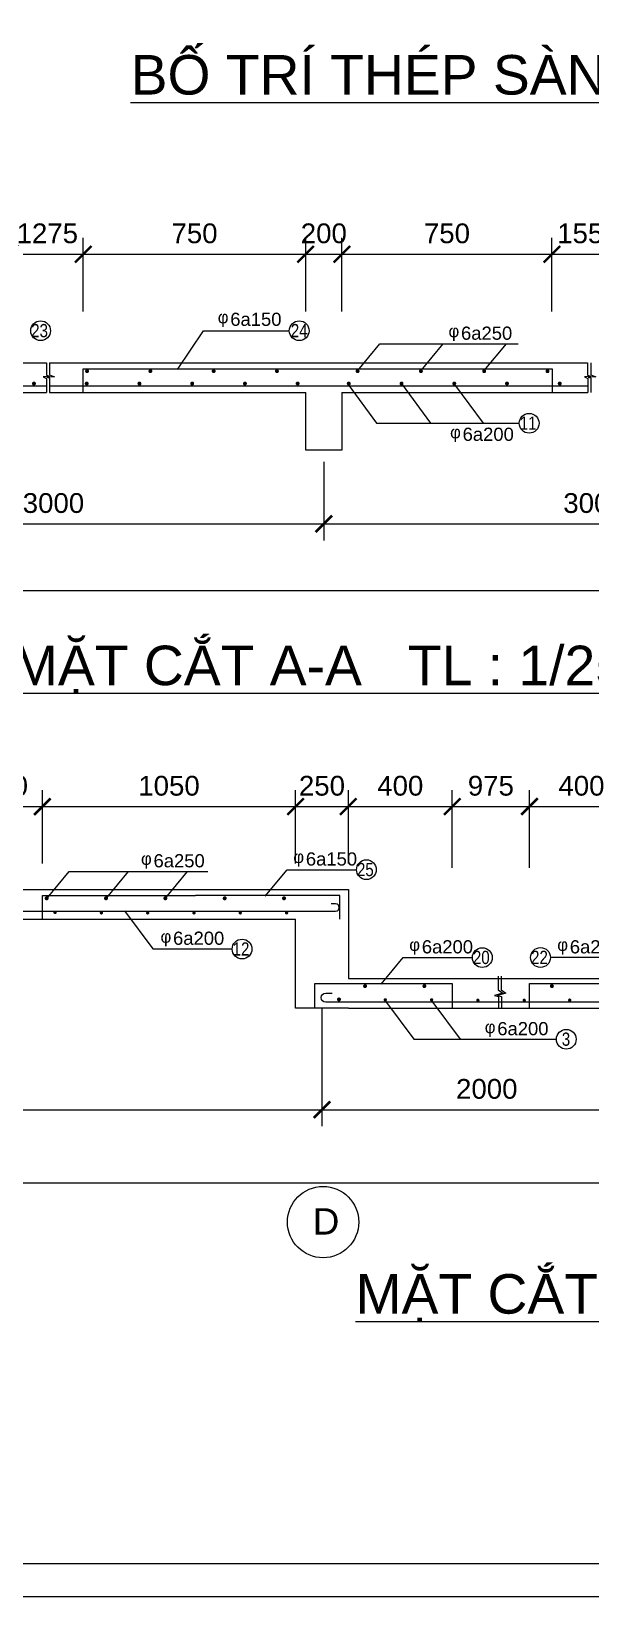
# Model space of a CAD drawing. Extents: x -105064 to -20964, y -943 to 58457.
# Drawn here: x -81227 to -72742, y -943 to 22812 of the extents above; entities that cross this region are included whole.
import ezdxf

# ---------------------------------------------------------------- set-up
doc = ezdxf.new("R2010")
doc.units = 0
doc.header["$LTSCALE"] = 40
doc.layers.get('0').update_dxf_attribs({"linetype": 'CONTINUOUS'})
doc.layers.get('DEFPOINTS').update_dxf_attribs({"linetype": 'CONTINUOUS'})
for name, color, linetype in [('BAO', 3, 'CONTINUOUS'), ('KTHUOT', 6, 'CONTINUOUS'), ('MANH', 2, 'CONTINUOUS'), ('TEXT', 7, 'CONTINUOUS'), ('THEP', 1, 'CONTINUOUS'), ('TUONG', 7, 'CONTINUOUS')]:
    doc.layers.add(name, color=color, linetype=linetype)
doc.styles.add('DIM-NEW', font='')
doc.styles.add('VNI-HELVE', font='')
doc.styles.add('VNI-TIMES', font='')
doc.styles.get('DIM-NEW').set_extended_font_data('VNI-Helve-Condense')
doc.styles.get('VNI-HELVE').set_extended_font_data('VNI-Helve')
doc.styles.get('VNI-TIMES').set_extended_font_data('VNI-Times')
doc.dimstyles.new('D1', dxfattribs={"dimscale": 0, "dimtxt": 300, "dimasz": 250, "dimexe": 250, "dimexo": 0, "dimgap": 160, "dimtad": 1, "dimdec": 0, "dimdsep": 46, "dimtxsty": 'VNI-HELVE', "dimblk1": 'ARCHTICK', "dimblk2": 'ARCHTICK', "dimsah": 1, "dimcen": 2.5, "dimclrd": 6, "dimclre": 6, "dimclrt": 6, "dimadec": 0, "dimazin": 0, "dimtfac": 1, "dimtdec": 0, "dimtmove": 0, "dimatfit": 3, "dimldrblk": 'ARCHTICK', "dimfxl": 1, "dimtolj": 1, "dimtzin": 0, "dimarcsym": 0})

# ---------------------------------------------------------------- blocks, each defined once
blk = doc.blocks.new('_ARCHTICK')
at = {"color": 0, "linetype": 'ByBlock', "const_width": 0.15}
blk.add_lwpolyline([(-0.5, -0.5), (0.5, 0.5)], dxfattribs=at)
blk = doc.blocks.new('*D500')
at = {"layer": 'DEFPOINTS', "color": 0, "linetype": 'Continuous', "transparency": 16777216}
for p in [(-101391, 15801), (-35791, 15801), (-35791, 14324)]:
    blk.add_point(p, dxfattribs=at)
at = {"layer": 'KTHUOT', "color": 6, "linetype": 'Continuous', "lineweight": -2, "transparency": 16777216}
for p, q in [((-101391, 15801), (-101391, 14074)), ((-35791, 15801), (-35791, 14074)), ((-101391, 14324), (-35791, 14324))]:
    blk.add_line(p, q, dxfattribs=at)
at = {"layer": 'KTHUOT', "color": 6, "linetype": 'Continuous', "lineweight": -2, "transparency": 16777216, "xscale": 250, "yscale": 250, "zscale": 250, "rotation": 180}
blk.add_blockref('_ARCHTICK', (-101391, 14324), dxfattribs=at)
at = {"layer": 'KTHUOT', "color": 6, "linetype": 'Continuous', "lineweight": -2, "transparency": 16777216, "xscale": 250, "yscale": 250, "zscale": 250}
blk.add_blockref('_ARCHTICK', (-35791, 14324), dxfattribs=at)
at = {"layer": 'KTHUOT', "color": 6, "linetype": 'Continuous', "transparency": 16777216, "insert": (-68591, 14638), "char_height": 300, "attachment_point": 5, "style": 'VNI-HELVE'}
blk.add_mtext('\\A1;27600', dxfattribs=at)
blk = doc.blocks.new('*D495')
at = {"layer": 'DEFPOINTS', "color": 0, "transparency": 16777216}
for p in [(-76790, 16280), (-68591, 15981), (-68591, 15337)]:
    blk.add_point(p, dxfattribs=at)
at = {"layer": 'KTHUOT', "color": 6, "lineweight": -2, "transparency": 16777216}
for p, q in [((-76790, 16280), (-76790, 15087)), ((-68591, 15981), (-68591, 15087)), ((-76790, 15337), (-68591, 15337))]:
    blk.add_line(p, q, dxfattribs=at)
at = {"layer": 'KTHUOT', "color": 6, "lineweight": -2, "transparency": 16777216, "xscale": 250, "yscale": 250, "zscale": 250, "rotation": 180}
blk.add_blockref('_ARCHTICK', (-76790, 15337), dxfattribs=at)
at = {"layer": 'KTHUOT', "color": 6, "lineweight": -2, "transparency": 16777216, "xscale": 250, "yscale": 250, "zscale": 250}
blk.add_blockref('_ARCHTICK', (-68591, 15337), dxfattribs=at)
at = {"layer": 'KTHUOT', "color": 6, "transparency": 16777216, "insert": (-72691, 15651), "char_height": 300, "attachment_point": 5, "style": 'VNI-HELVE'}
blk.add_mtext('\\A1;3000', dxfattribs=at)
blk = doc.blocks.new('*D494')
at = {"layer": 'DEFPOINTS', "color": 0, "transparency": 16777216}
for p in [(-76790, 16280), (-84991, 15981), (-76790, 15337)]:
    blk.add_point(p, dxfattribs=at)
at = {"layer": 'KTHUOT', "color": 6, "lineweight": -2, "transparency": 16777216}
for p, q in [((-76790, 16280), (-76790, 15087)), ((-84991, 15981), (-84991, 15087)), ((-84991, 15337), (-76790, 15337))]:
    blk.add_line(p, q, dxfattribs=at)
at = {"layer": 'KTHUOT', "color": 6, "lineweight": -2, "transparency": 16777216, "xscale": 250, "yscale": 250, "zscale": 250, "rotation": 180}
blk.add_blockref('_ARCHTICK', (-84991, 15337), dxfattribs=at)
at = {"layer": 'KTHUOT', "color": 6, "lineweight": -2, "transparency": 16777216, "xscale": 250, "yscale": 250, "zscale": 250}
blk.add_blockref('_ARCHTICK', (-76790, 15337), dxfattribs=at)
at = {"layer": 'KTHUOT', "color": 6, "transparency": 16777216, "insert": (-80891, 15651), "char_height": 300, "attachment_point": 5, "style": 'VNI-HELVE'}
blk.add_mtext('\\A1;3000', dxfattribs=at)
blk = doc.blocks.new('*D511')
at = {"layer": 'DEFPOINTS', "color": 0, "linetype": 'Continuous', "transparency": 16777216}
for p in [(-96818, 7986), (-46818, 7986), (-96818, 5334)]:
    blk.add_point(p, dxfattribs=at)
at = {"layer": 'KTHUOT', "color": 6, "linetype": 'Continuous', "lineweight": -2, "transparency": 16777216}
for p, q in [((-96818, 7986), (-96818, 5084)), ((-46818, 7986), (-46818, 5084)), ((-46818, 5334), (-96818, 5334))]:
    blk.add_line(p, q, dxfattribs=at)
at = {"layer": 'KTHUOT', "color": 6, "linetype": 'Continuous', "lineweight": -2, "transparency": 16777216, "xscale": 250, "yscale": 250, "zscale": 250, "rotation": 180}
blk.add_blockref('_ARCHTICK', (-96818, 5334), dxfattribs=at)
at = {"layer": 'KTHUOT', "color": 6, "linetype": 'Continuous', "lineweight": -2, "transparency": 16777216, "xscale": 250, "yscale": 250, "zscale": 250}
blk.add_blockref('_ARCHTICK', (-46818, 5334), dxfattribs=at)
at = {"layer": 'KTHUOT', "color": 6, "linetype": 'Continuous', "transparency": 16777216, "insert": (-71818, 5648), "char_height": 300, "attachment_point": 5, "style": 'VNI-HELVE'}
blk.add_mtext('\\A1;20800', dxfattribs=at)
blk = doc.blocks.new('*D505')
at = {"layer": 'DEFPOINTS', "color": 0, "transparency": 16777216}
for p in [(-86818, 7986), (-76818, 7986), (-76818, 6446)]:
    blk.add_point(p, dxfattribs=at)
at = {"layer": 'KTHUOT', "color": 6, "lineweight": -2, "transparency": 16777216}
for p, q in [((-86818, 7986), (-86818, 6196)), ((-76818, 7986), (-76818, 6196)), ((-86818, 6446), (-76818, 6446))]:
    blk.add_line(p, q, dxfattribs=at)
at = {"layer": 'KTHUOT', "color": 6, "lineweight": -2, "transparency": 16777216, "xscale": 250, "yscale": 250, "zscale": 250, "rotation": 180}
blk.add_blockref('_ARCHTICK', (-86818, 6446), dxfattribs=at)
at = {"layer": 'KTHUOT', "color": 6, "lineweight": -2, "transparency": 16777216, "xscale": 250, "yscale": 250, "zscale": 250}
blk.add_blockref('_ARCHTICK', (-76818, 6446), dxfattribs=at)
at = {"layer": 'KTHUOT', "color": 6, "transparency": 16777216, "insert": (-81818, 6761), "char_height": 300, "attachment_point": 5, "style": 'VNI-HELVE'}
blk.add_mtext('\\A1;4200', dxfattribs=at)
blk = doc.blocks.new('*D506')
at = {"layer": 'DEFPOINTS', "color": 0, "transparency": 16777216}
for p in [(-76818, 7986), (-71818, 7986), (-71818, 6446)]:
    blk.add_point(p, dxfattribs=at)
at = {"layer": 'KTHUOT', "color": 6, "lineweight": -2, "transparency": 16777216}
for p, q in [((-76818, 7986), (-76818, 6196)), ((-71818, 7986), (-71818, 6196)), ((-76818, 6446), (-71818, 6446))]:
    blk.add_line(p, q, dxfattribs=at)
at = {"layer": 'KTHUOT', "color": 6, "lineweight": -2, "transparency": 16777216, "xscale": 250, "yscale": 250, "zscale": 250, "rotation": 180}
blk.add_blockref('_ARCHTICK', (-76818, 6446), dxfattribs=at)
at = {"layer": 'KTHUOT', "color": 6, "lineweight": -2, "transparency": 16777216, "xscale": 250, "yscale": 250, "zscale": 250}
blk.add_blockref('_ARCHTICK', (-71818, 6446), dxfattribs=at)
at = {"layer": 'KTHUOT', "color": 6, "transparency": 16777216, "insert": (-74318, 6761), "char_height": 300, "attachment_point": 5, "style": 'VNI-HELVE'}
blk.add_mtext('\\A1;2000', dxfattribs=at)
blk = doc.blocks.new('*D530')
at = {"layer": 'DEFPOINTS', "color": 0, "transparency": 16777216}
for p in [(-80438, 19429), (-81530, 18558), (-80438, 18558)]:
    blk.add_point(p, dxfattribs=at)
at = {"layer": 'KTHUOT', "color": 6, "lineweight": -2, "transparency": 16777216}
for p, q in [((-81530, 18558), (-81530, 19679)), ((-80438, 18558), (-80438, 19679)), ((-81530, 19429), (-80438, 19429))]:
    blk.add_line(p, q, dxfattribs=at)
at = {"layer": 'KTHUOT', "color": 6, "lineweight": -2, "transparency": 16777216, "xscale": 250, "yscale": 250, "zscale": 250, "rotation": 180}
blk.add_blockref('_ARCHTICK', (-81530, 19429), dxfattribs=at)
at = {"layer": 'KTHUOT', "color": 6, "lineweight": -2, "transparency": 16777216, "xscale": 250, "yscale": 250, "zscale": 250}
blk.add_blockref('_ARCHTICK', (-80438, 19429), dxfattribs=at)
at = {"layer": 'KTHUOT', "color": 6, "transparency": 16777216, "insert": (-80984, 19744), "char_height": 300, "attachment_point": 5, "style": 'VNI-HELVE'}
blk.add_mtext('\\A1;1275', dxfattribs=at)
blk = doc.blocks.new('*D531')
at = {"layer": 'DEFPOINTS', "color": 0, "linetype": 'Continuous', "transparency": 16777216}
for p in [(-77065, 19429), (-80438, 18558), (-77065, 18558)]:
    blk.add_point(p, dxfattribs=at)
at = {"layer": 'KTHUOT', "color": 6, "linetype": 'Continuous', "lineweight": -2, "transparency": 16777216}
for p, q in [((-80438, 18558), (-80438, 19679)), ((-77065, 18558), (-77065, 19679)), ((-80438, 19429), (-77065, 19429))]:
    blk.add_line(p, q, dxfattribs=at)
at = {"layer": 'KTHUOT', "color": 6, "linetype": 'Continuous', "lineweight": -2, "transparency": 16777216, "xscale": 250, "yscale": 250, "zscale": 250, "rotation": 180}
blk.add_blockref('_ARCHTICK', (-80438, 19429), dxfattribs=at)
at = {"layer": 'KTHUOT', "color": 6, "linetype": 'Continuous', "lineweight": -2, "transparency": 16777216, "xscale": 250, "yscale": 250, "zscale": 250}
blk.add_blockref('_ARCHTICK', (-77065, 19429), dxfattribs=at)
at = {"layer": 'KTHUOT', "color": 6, "linetype": 'Continuous', "transparency": 16777216, "insert": (-78751, 19744), "char_height": 300, "attachment_point": 5, "style": 'VNI-HELVE'}
blk.add_mtext('\\A1;750', dxfattribs=at)
blk = doc.blocks.new('*D532')
at = {"layer": 'DEFPOINTS', "color": 0, "transparency": 16777216}
for p in [(-76515, 19429), (-77065, 18558), (-76515, 18558)]:
    blk.add_point(p, dxfattribs=at)
at = {"layer": 'KTHUOT', "color": 6, "lineweight": -2, "transparency": 16777216}
for p, q in [((-77065, 18558), (-77065, 19679)), ((-76515, 18558), (-76515, 19679)), ((-77065, 19429), (-76515, 19429))]:
    blk.add_line(p, q, dxfattribs=at)
at = {"layer": 'KTHUOT', "color": 6, "lineweight": -2, "transparency": 16777216, "xscale": 250, "yscale": 250, "zscale": 250, "rotation": 180}
blk.add_blockref('_ARCHTICK', (-77065, 19429), dxfattribs=at)
at = {"layer": 'KTHUOT', "color": 6, "lineweight": -2, "transparency": 16777216, "xscale": 250, "yscale": 250, "zscale": 250}
blk.add_blockref('_ARCHTICK', (-76515, 19429), dxfattribs=at)
at = {"layer": 'KTHUOT', "color": 6, "transparency": 16777216, "insert": (-76790, 19744), "char_height": 300, "attachment_point": 5, "style": 'VNI-HELVE'}
blk.add_mtext('\\A1;200', dxfattribs=at)
blk = doc.blocks.new('*D533')
at = {"layer": 'DEFPOINTS', "color": 0, "linetype": 'Continuous', "transparency": 16777216}
for p in [(-73329, 19429), (-76515, 18558), (-73329, 18558)]:
    blk.add_point(p, dxfattribs=at)
at = {"layer": 'KTHUOT', "color": 6, "linetype": 'Continuous', "lineweight": -2, "transparency": 16777216}
for p, q in [((-76515, 18558), (-76515, 19679)), ((-73329, 18558), (-73329, 19679)), ((-76515, 19429), (-73329, 19429))]:
    blk.add_line(p, q, dxfattribs=at)
at = {"layer": 'KTHUOT', "color": 6, "linetype": 'Continuous', "lineweight": -2, "transparency": 16777216, "xscale": 250, "yscale": 250, "zscale": 250, "rotation": 180}
blk.add_blockref('_ARCHTICK', (-76515, 19429), dxfattribs=at)
at = {"layer": 'KTHUOT', "color": 6, "linetype": 'Continuous', "lineweight": -2, "transparency": 16777216, "xscale": 250, "yscale": 250, "zscale": 250}
blk.add_blockref('_ARCHTICK', (-73329, 19429), dxfattribs=at)
at = {"layer": 'KTHUOT', "color": 6, "linetype": 'Continuous', "transparency": 16777216, "insert": (-74922, 19744), "char_height": 300, "attachment_point": 5, "style": 'VNI-HELVE'}
blk.add_mtext('\\A1;750', dxfattribs=at)
blk = doc.blocks.new('*D534')
at = {"layer": 'DEFPOINTS', "color": 0, "transparency": 16777216}
for p in [(-72240, 19429), (-73329, 18558), (-72240, 18558)]:
    blk.add_point(p, dxfattribs=at)
at = {"layer": 'KTHUOT', "color": 6, "lineweight": -2, "transparency": 16777216}
for p, q in [((-73329, 18558), (-73329, 19679)), ((-72240, 18558), (-72240, 19679)), ((-73329, 19429), (-72240, 19429))]:
    blk.add_line(p, q, dxfattribs=at)
at = {"layer": 'KTHUOT', "color": 6, "lineweight": -2, "transparency": 16777216, "xscale": 250, "yscale": 250, "zscale": 250, "rotation": 180}
blk.add_blockref('_ARCHTICK', (-73329, 19429), dxfattribs=at)
at = {"layer": 'KTHUOT', "color": 6, "lineweight": -2, "transparency": 16777216, "xscale": 250, "yscale": 250, "zscale": 250}
blk.add_blockref('_ARCHTICK', (-72240, 19429), dxfattribs=at)
at = {"layer": 'KTHUOT', "color": 6, "transparency": 16777216, "insert": (-72784, 19744), "char_height": 300, "attachment_point": 5, "style": 'VNI-HELVE'}
blk.add_mtext('\\A1;1550', dxfattribs=at)
blk = doc.blocks.new('*D556')
at = {"layer": 'DEFPOINTS', "color": 0, "transparency": 16777216}
for p in [(-76418, 11047), (-77218, 10181), (-76418, 10181)]:
    blk.add_point(p, dxfattribs=at)
at = {"layer": 'KTHUOT', "color": 6, "lineweight": -2, "transparency": 16777216}
for p, q in [((-77218, 10181), (-77218, 11297)), ((-76418, 10181), (-76418, 11297)), ((-77218, 11047), (-76418, 11047))]:
    blk.add_line(p, q, dxfattribs=at)
at = {"layer": 'KTHUOT', "color": 6, "lineweight": -2, "transparency": 16777216, "xscale": 250, "yscale": 250, "zscale": 250, "rotation": 180}
blk.add_blockref('_ARCHTICK', (-77218, 11047), dxfattribs=at)
at = {"layer": 'KTHUOT', "color": 6, "lineweight": -2, "transparency": 16777216, "xscale": 250, "yscale": 250, "zscale": 250}
blk.add_blockref('_ARCHTICK', (-76418, 11047), dxfattribs=at)
at = {"layer": 'KTHUOT', "color": 6, "transparency": 16777216, "insert": (-76818, 11361), "char_height": 300, "attachment_point": 5, "style": 'VNI-HELVE'}
blk.add_mtext('\\A1;250', dxfattribs=at)
blk = doc.blocks.new('*D557')
at = {"layer": 'DEFPOINTS', "color": 0, "linetype": 'Continuous', "transparency": 16777216}
for p in [(-74842, 11047), (-76418, 10181), (-74842, 10116)]:
    blk.add_point(p, dxfattribs=at)
at = {"layer": 'KTHUOT', "color": 6, "linetype": 'Continuous', "lineweight": -2, "transparency": 16777216}
for p, q in [((-76418, 10181), (-76418, 11297)), ((-74842, 10116), (-74842, 11297)), ((-76418, 11047), (-74842, 11047))]:
    blk.add_line(p, q, dxfattribs=at)
at = {"layer": 'KTHUOT', "color": 6, "linetype": 'Continuous', "lineweight": -2, "transparency": 16777216, "xscale": 250, "yscale": 250, "zscale": 250, "rotation": 180}
blk.add_blockref('_ARCHTICK', (-76418, 11047), dxfattribs=at)
at = {"layer": 'KTHUOT', "color": 6, "linetype": 'Continuous', "lineweight": -2, "transparency": 16777216, "xscale": 250, "yscale": 250, "zscale": 250}
blk.add_blockref('_ARCHTICK', (-74842, 11047), dxfattribs=at)
at = {"layer": 'KTHUOT', "color": 6, "linetype": 'Continuous', "transparency": 16777216, "insert": (-75630, 11361), "char_height": 300, "attachment_point": 5, "style": 'VNI-HELVE'}
blk.add_mtext('\\A1;400', dxfattribs=at)
blk = doc.blocks.new('*D558')
at = {"layer": 'DEFPOINTS', "color": 0, "linetype": 'Continuous', "transparency": 16777216}
for p in [(-73671, 11047), (-74842, 10116), (-73671, 10116)]:
    blk.add_point(p, dxfattribs=at)
at = {"layer": 'KTHUOT', "color": 6, "linetype": 'Continuous', "lineweight": -2, "transparency": 16777216}
for p, q in [((-74842, 10116), (-74842, 11297)), ((-73671, 10116), (-73671, 11297)), ((-74842, 11047), (-73671, 11047))]:
    blk.add_line(p, q, dxfattribs=at)
at = {"layer": 'KTHUOT', "color": 6, "linetype": 'Continuous', "lineweight": -2, "transparency": 16777216, "xscale": 250, "yscale": 250, "zscale": 250, "rotation": 180}
blk.add_blockref('_ARCHTICK', (-74842, 11047), dxfattribs=at)
at = {"layer": 'KTHUOT', "color": 6, "linetype": 'Continuous', "lineweight": -2, "transparency": 16777216, "xscale": 250, "yscale": 250, "zscale": 250}
blk.add_blockref('_ARCHTICK', (-73671, 11047), dxfattribs=at)
at = {"layer": 'KTHUOT', "color": 6, "linetype": 'Continuous', "transparency": 16777216, "insert": (-74256, 11361), "char_height": 300, "attachment_point": 5, "style": 'VNI-HELVE'}
blk.add_mtext('\\A1;975', dxfattribs=at)
blk = doc.blocks.new('*D573')
at = {"layer": 'DEFPOINTS', "color": 0, "linetype": 'Continuous', "transparency": 16777216}
for p in [(-81059, 11047), (-82428, 10181), (-81059, 10181)]:
    blk.add_point(p, dxfattribs=at)
at = {"layer": 'KTHUOT', "color": 6, "linetype": 'Continuous', "lineweight": -2, "transparency": 16777216}
for p, q in [((-82428, 10181), (-82428, 11297)), ((-81059, 10181), (-81059, 11297)), ((-82428, 11047), (-81059, 11047))]:
    blk.add_line(p, q, dxfattribs=at)
at = {"layer": 'KTHUOT', "color": 6, "linetype": 'Continuous', "lineweight": -2, "transparency": 16777216, "xscale": 250, "yscale": 250, "zscale": 250, "rotation": 180}
blk.add_blockref('_ARCHTICK', (-82428, 11047), dxfattribs=at)
at = {"layer": 'KTHUOT', "color": 6, "linetype": 'Continuous', "lineweight": -2, "transparency": 16777216, "xscale": 250, "yscale": 250, "zscale": 250}
blk.add_blockref('_ARCHTICK', (-81059, 11047), dxfattribs=at)
at = {"layer": 'KTHUOT', "color": 6, "linetype": 'Continuous', "transparency": 16777216, "insert": (-81743, 11361), "char_height": 300, "attachment_point": 5, "style": 'VNI-HELVE'}
blk.add_mtext('\\A1;1850', dxfattribs=at)
blk = doc.blocks.new('*D574')
at = {"layer": 'DEFPOINTS', "color": 0, "linetype": 'Continuous', "transparency": 16777216}
for p in [(-77218, 11047), (-81059, 10181), (-77218, 10181)]:
    blk.add_point(p, dxfattribs=at)
at = {"layer": 'KTHUOT', "color": 6, "linetype": 'Continuous', "lineweight": -2, "transparency": 16777216}
for p, q in [((-81059, 10181), (-81059, 11297)), ((-77218, 10181), (-77218, 11297)), ((-81059, 11047), (-77218, 11047))]:
    blk.add_line(p, q, dxfattribs=at)
at = {"layer": 'KTHUOT', "color": 6, "linetype": 'Continuous', "lineweight": -2, "transparency": 16777216, "xscale": 250, "yscale": 250, "zscale": 250, "rotation": 180}
blk.add_blockref('_ARCHTICK', (-81059, 11047), dxfattribs=at)
at = {"layer": 'KTHUOT', "color": 6, "linetype": 'Continuous', "lineweight": -2, "transparency": 16777216, "xscale": 250, "yscale": 250, "zscale": 250}
blk.add_blockref('_ARCHTICK', (-77218, 11047), dxfattribs=at)
at = {"layer": 'KTHUOT', "color": 6, "linetype": 'Continuous', "transparency": 16777216, "insert": (-79138, 11361), "char_height": 300, "attachment_point": 5, "style": 'VNI-HELVE'}
blk.add_mtext('\\A1;1050', dxfattribs=at)
blk = doc.blocks.new('*D575')
at = {"layer": 'DEFPOINTS', "color": 0, "linetype": 'Continuous', "transparency": 16777216}
for p in [(-72093, 11047), (-73671, 10116), (-72093, 10116)]:
    blk.add_point(p, dxfattribs=at)
at = {"layer": 'KTHUOT', "color": 6, "linetype": 'Continuous', "lineweight": -2, "transparency": 16777216}
for p, q in [((-73671, 10116), (-73671, 11297)), ((-72093, 10116), (-72093, 11297)), ((-73671, 11047), (-72093, 11047))]:
    blk.add_line(p, q, dxfattribs=at)
at = {"layer": 'KTHUOT', "color": 6, "linetype": 'Continuous', "lineweight": -2, "transparency": 16777216, "xscale": 250, "yscale": 250, "zscale": 250, "rotation": 180}
blk.add_blockref('_ARCHTICK', (-73671, 11047), dxfattribs=at)
at = {"layer": 'KTHUOT', "color": 6, "linetype": 'Continuous', "lineweight": -2, "transparency": 16777216, "xscale": 250, "yscale": 250, "zscale": 250}
blk.add_blockref('_ARCHTICK', (-72093, 11047), dxfattribs=at)
at = {"layer": 'KTHUOT', "color": 6, "linetype": 'Continuous', "transparency": 16777216, "insert": (-72882, 11361), "char_height": 300, "attachment_point": 5, "style": 'VNI-HELVE'}
blk.add_mtext('\\A1;400', dxfattribs=at)

msp = doc.modelspace()

# ---------------------------------------------------------------- linework, layer by layer
at = {"layer": 'BAO', "linetype": 'Continuous'}
for p, q in [((-89182.4, 17781.4), (-80997.7, 17781.4)), ((-80950.5, 17781.4), (-72789.6, 17781.4)), ((-84591.3, 17331.4), (-80995.4, 17331.4)), ((-80950.5, 17331.4), (-77064.5, 17331.4)), ((-77064.5, 16454.7), (-77064.5, 17331.4)), ((-76515, 17331.4), (-72787.3, 17331.4)), ((-76515, 17331.4), (-76515, 16454.7)), ((-76515, 16454.7), (-77064.5, 16454.7)), ((-81769.3, 9786.5), (-76417.9, 9786.5)), ((-76417.9, 9786.5), (-76417.9, 8436.1)), ((-81766.5, 9336.8), (-77217.9, 9336.8)), ((-77217.9, 7986.4), (-77217.9, 9336.8)), ((-76417.9, 8436.1), (-72092.6, 8436.1)), ((-76417.9, 7986.4), (-77217.9, 7986.4)), ((-76417.9, 7986.4), (-72092.6, 7986.4))]:
    msp.add_line(p, q, dxfattribs=at)
for points in [[(-80997.7, 17781.4), (-80997.7, 17595.7), (-80951.9, 17577.5), (-81045.7, 17566.1), (-80995.4, 17545.5), (-80995.4, 17331.4)], [(-80950.5, 17781.4), (-80950.5, 17596.5), (-80875.4, 17570.2), (-80991.8, 17562.7), (-80950.5, 17551.4), (-80950.5, 17331.4)], [(-72789.6, 17781.4), (-72789.6, 17595.7), (-72743.9, 17577.5), (-72837.6, 17566.1), (-72787.3, 17545.5), (-72787.3, 17331.4)], [(-72740.1, 17781.4), (-72740.1, 17596.5), (-72665, 17570.2), (-72781.5, 17562.7), (-72740.1, 17551.4), (-72740.1, 17331.4)], [(-74143.8, 8473.1), (-74143.8, 8265), (-74075.8, 8212.9), (-74202.9, 8178.8), (-74140.9, 8163.4), (-74140.9, 7977.5)], [(-74097.3, 8473.1), (-74097.3, 8265), (-74029.3, 8212.9), (-74156.4, 8178.8), (-74094.4, 8163.4), (-74094.4, 7977.5)]]:
    msp.add_lwpolyline(points, dxfattribs=at)
at = {"layer": 'BAO', "color": 3, "linetype": 'Continuous'}
msp.add_circle((-76801.2, 4741.6), 541.1, dxfattribs=at)
at = {"layer": 'KTHUOT', "color": 6, "linetype": 'Continuous'}
for centre in [(-81085.7, 18268.1), (-77163.2, 18268.1), (-73675.4, 16864.2), (-76144.5, 10089.4), (-78029.8, 8884.3), (-74385.7, 8755.3), (-73503.1, 8756.3), (-73111.8, 7515.6)]:
    msp.add_circle(centre, 150, dxfattribs=at)
at = {"layer": 'MANH', "color": 2, "linetype": 'Continuous'}
for p, q in [((-79008.8, 17682.1), (-78614.7, 18268.1)), ((-78614.7, 18268.1), (-77313.2, 18268.1)), ((-76275.2, 17664), (-75940.2, 18068.4)), ((-75940.2, 18068.4), (-73839.5, 18068.4)), ((-75312.1, 17664), (-74977.1, 18068.4)), ((-74355.9, 17664), (-74020.9, 18068.4)), ((-76419.2, 17450.3), (-75988.5, 16864.2)), ((-75603.5, 17450.3), (-75172.7, 16864.2)), ((-74806.1, 17450.3), (-74375.3, 16864.2)), ((-75988.5, 16864.2), (-73825.4, 16864.2)), ((-80987, 9657.7), (-80652, 10062.1)), ((-80652, 10062.1), (-78551.3, 10062.1)), ((-80086.4, 9657.7), (-79751.4, 10062.1)), ((-79192.7, 9657.7), (-78857.7, 10062.1)), ((-77679.9, 9685), (-77344.8, 10089.4)), ((-77344.8, 10089.4), (-76294.5, 10089.4)), ((-79814.2, 9466.7), (-79383.4, 8887.7)), ((-79383.4, 8887.7), (-78179.8, 8887.7)), ((-75921.1, 8351.9), (-75586.1, 8756.3)), ((-75586.1, 8756.3), (-74535.7, 8756.3)), ((-72302.8, 8756.3), (-73353.1, 8756.3)), ((-75855.6, 8094.6), (-75424.8, 7515.6)), ((-75150.2, 8094.6), (-74719.4, 7515.6)), ((-75424.8, 7515.6), (-73261.8, 7515.6))]:
    msp.add_line(p, q, dxfattribs=at)
at = {"layer": 'THEP'}
for points in [[(-80438.3, 17331.4), (-80438.3, 17687.9), (-73328.6, 17687.9), (-73328.6, 17331.4)], [(-89182.4, 17433.7), (-80995.4, 17433.7)], [(-80950.5, 17433.7), (-72787.3, 17433.7)], [(-81058.8, 9336.8), (-81058.8, 9697.3), (-78738.3, 9697.3)], [(-76545.8, 9336.8), (-76545.8, 9697.3), (-78738.3, 9697.3)], [(-81766.5, 9460.5), (-76694.2, 9460.5)], [(-76924.7, 7986.4), (-76924.7, 8364.2), (-74841.8, 8364.2), (-74841.8, 7986.4)], [(-73670.9, 7986.4), (-73670.9, 8364.2), (-69967.1, 8364.2), (-69967.1, 7986.4)]]:
    msp.add_lwpolyline(points, dxfattribs=at)
at = {"layer": 'THEP', "color": 1, "linetype": 'Continuous', "const_width": 30}
for points in [[(-80395.7, 17654.5, 1), (-80365.7, 17654.5, 1)], [(-79435.7, 17654.5, 1), (-79405.7, 17654.5, 1)], [(-78475.7, 17654.5, 1), (-78445.7, 17654.5, 1)], [(-77515.7, 17654.5, 1), (-77485.7, 17654.5, 1)], [(-76292.3, 17654.5, 1), (-76262.3, 17654.5, 1)], [(-75332.3, 17654.5, 1), (-75302.3, 17654.5, 1)], [(-74372.3, 17654.5, 1), (-74342.3, 17654.5, 1)], [(-73412.3, 17654.5, 1), (-73382.3, 17654.5, 1)], [(-81201.5, 17466.6, 1), (-81171.5, 17466.6, 1)], [(-80401.5, 17466.6, 1), (-80371.5, 17466.6, 1)], [(-79601.5, 17466.6, 1), (-79571.5, 17466.6, 1)], [(-78801.5, 17466.6, 1), (-78771.5, 17466.6, 1)], [(-78001.5, 17466.6, 1), (-77971.5, 17466.6, 1)], [(-77201.5, 17466.6, 1), (-77171.5, 17466.6, 1)], [(-76426.2, 17466.6, 1), (-76396.2, 17466.6, 1)], [(-75626.2, 17466.6, 1), (-75596.2, 17466.6, 1)], [(-74826.2, 17466.6, 1), (-74796.2, 17466.6, 1)], [(-74026.2, 17466.6, 1), (-73996.2, 17466.6, 1)], [(-73226.2, 17466.6, 1), (-73196.2, 17466.6, 1)], [(-81008.4, 9655.2, 1), (-80978.4, 9655.2, 1)], [(-80108.4, 9655.2, 1), (-80078.4, 9655.2, 1)], [(-79208.4, 9655.2, 1), (-79178.4, 9655.2, 1)], [(-78308.4, 9655.2, 1), (-78278.4, 9655.2, 1)], [(-77408.4, 9655.2, 1), (-77378.4, 9655.2, 1)], [(-76179.1, 8322.1, 1), (-76149.1, 8322.1, 1)], [(-75279.1, 8322.1, 1), (-75249.1, 8322.1, 1)], [(-73345.5, 8322.1, 1), (-73315.5, 8322.1, 1)], [(-76574.7, 8120.3, 1), (-76544.7, 8120.3, 1)]]:
    msp.add_lwpolyline(points, format="xyb", close=True, dxfattribs=at)
at = {"layer": 'THEP'}
for points, const_width in [([(-80390.7, 17654.5, 1), (-80370.7, 17654.5, 1)], 20), ([(-79430.7, 17654.5, 1), (-79410.7, 17654.5, 1)], 20), ([(-78470.7, 17654.5, 1), (-78450.7, 17654.5, 1)], 20), ([(-77510.7, 17654.5, 1), (-77490.7, 17654.5, 1)], 20), ([(-76287.3, 17654.5, 1), (-76267.3, 17654.5, 1)], 20), ([(-75327.3, 17654.5, 1), (-75307.3, 17654.5, 1)], 20), ([(-74367.3, 17654.5, 1), (-74347.3, 17654.5, 1)], 20), ([(-73407.3, 17654.5, 1), (-73387.3, 17654.5, 1)], 20), ([(-81196.5, 17450, 1), (-81176.5, 17450, 1)], 20), ([(-80396.5, 17466.6, 1), (-80376.5, 17466.6, 1)], 20), ([(-79596.5, 17466.6, 1), (-79576.5, 17466.6, 1)], 20), ([(-78796.5, 17466.6, 1), (-78776.5, 17466.6, 1)], 20), ([(-77996.5, 17466.6, 1), (-77976.5, 17466.6, 1)], 20), ([(-77196.5, 17466.6, 1), (-77176.5, 17466.6, 1)], 20), ([(-76421.2, 17466.6, 1), (-76401.2, 17466.6, 1)], 20), ([(-75621.2, 17466.6, 1), (-75601.2, 17466.6, 1)], 20), ([(-74821.2, 17466.6, 1), (-74801.2, 17466.6, 1)], 20), ([(-74021.2, 17466.6, 1), (-74001.2, 17466.6, 1)], 20), ([(-73221.2, 17466.6, 1), (-73201.2, 17466.6, 1)], 20), ([(-81005.9, 9655.2, 1), (-80980.9, 9655.2, 1)], 25), ([(-80105.9, 9655.2, 1), (-80080.9, 9655.2, 1)], 25), ([(-79205.9, 9655.2, 1), (-79180.9, 9655.2, 1)], 25), ([(-78305.9, 9655.2, 1), (-78280.9, 9655.2, 1)], 25), ([(-77405.9, 9655.2, 1), (-77380.9, 9655.2, 1)], 25), ([(-80879.1, 9440.5, 1), (-80854.1, 9440.5, 1)], 25), ([(-80176.6, 9433.5, 1), (-80151.6, 9433.5, 1)], 25), ([(-79474.2, 9433.5, 1), (-79449.2, 9433.5, 1)], 25), ([(-78771.8, 9433.5, 1), (-78746.8, 9433.5, 1)], 25), ([(-78069.4, 9433.5, 1), (-78044.4, 9433.5, 1)], 25), ([(-77367, 9433.8, 1), (-77342, 9433.8, 1)], 25), ([(-76176.6, 8322.1, 1), (-76151.6, 8322.1, 1)], 25), ([(-75276.6, 8322.1, 1), (-75251.6, 8322.1, 1)], 25), ([(-73343, 8322.1, 1), (-73318, 8322.1, 1)], 25), ([(-76572.2, 8120.3, 1), (-76547.2, 8120.3, 1)], 25), ([(-75869.8, 8113.4, 1), (-75844.8, 8113.4, 1)], 25), ([(-75167.4, 8114.3, 1), (-75142.4, 8114.3, 1)], 25), ([(-74465, 8107.4, 1), (-74440, 8107.4, 1)], 25), ([(-73762.5, 8108.3, 1), (-73737.5, 8108.3, 1)], 25), ([(-73072.5, 8109.9, 1), (-73047.5, 8109.9, 1)], 25)]:
    msp.add_lwpolyline(points, format="xyb", close=True, dxfattribs=dict(at, const_width=const_width))
at = {"layer": 'THEP', "color": 1, "linetype": 'Continuous'}
for points in [[(-81058.8, 9460.5), (-76610.7, 9460.5, 1), (-76610.7, 9570.4), (-76677.1, 9570.4)], [(-72224.9, 8080.4), (-76761.6, 8080.4, -1), (-76761.6, 8214.4), (-76665, 8214.4)]]:
    msp.add_lwpolyline(points, format="xyb", dxfattribs=at)
at = {"layer": 'TUONG', "color": 3, "linetype": 'Continuous'}
for points in [[(-105063.8, -943.4), (-105063.8, 58456.6), (-20963.8, 58456.6), (-20963.8, -943.4), (-105063.8, -943.4)], [(-104563.8, -443.4), (-104563.8, 57956.6), (-21463.8, 57956.6), (-21463.8, -443.4)]]:
    msp.add_lwpolyline(points, close=True, dxfattribs=at)

# ---------------------------------------------------------------- texts
at = {"layer": 'TEXT'}
for s, height, style, p in [('23', 200, 'DIM-NEW', (-81228.9, 18170)), ('24', 200, 'DIM-NEW', (-77290.4, 18170)), ('11', 200, 'DIM-NEW', (-73818.5, 16766.1)), ('25', 200, 'DIM-NEW', (-76287.6, 9991.3)), ('12', 200, 'DIM-NEW', (-78173, 8786.2)), ('20', 200, 'DIM-NEW', (-74528.8, 8657.2)), ('22', 200, 'DIM-NEW', (-73646.3, 8658.2)), ('3', 200, 'DIM-NEW', (-73180, 7417.5)), ('D', 400, 'VNI-HELVE', (-76957.6, 4552.1))]:
    msp.add_text(s, height=height, dxfattribs=dict(at, style=style)).set_placement(p)
at = {"layer": 'TEXT', "attachment_point": 1}
for s, insert, char_height, width, style in [('\\LBOÁ TRÍ THEÙP SAØN SAØN ÑIEÅN TL 1/100', (-79719.8, 22451.7), 600, 49487.076, 'VNI-HELVE'), ('6a150', (-78208.8, 18541.9), 200, 798.079, 'VNI-HELVE'), ('{\\fSymbol|b0|i0|c2|p16;f}', (-78398.5, 18568), 187.5, 1273.426, 'VNI-HELVE'), ('{\\fSymbol|b0|i0|c2|p16;f}', (-74898.4, 18356.9), 187.5, 1273.426, 'VNI-HELVE'), ('6a250', (-74708.7, 18330.9), 200, 798.079, 'VNI-HELVE'), ('{\\fSymbol|b0|i0|c2|p16;f}', (-74874.2, 16822.9), 187.5, 1273.426, 'VNI-HELVE'), ('6a200', (-74684.5, 16796.8), 200, 798.079, 'VNI-HELVE'), ('\\fVNI-Helve|b0|i0|c0|p2;\\LMAËT CAÉT A-A   TL : 1/25', (-81520.8, 13488.8), 600, 21115.752, 'VNI-TIMES'), ('{\\fSymbol|b0|i0|c2|p16;f}', (-79562.8, 10350.7), 187.5, 1273.426, 'VNI-HELVE'), ('6a250', (-79373.1, 10324.6), 200, 798.079, 'VNI-HELVE'), ('{\\fSymbol|b0|i0|c2|p16;f}', (-77252.1, 10377.9), 187.5, 1273.426, 'VNI-HELVE'), ('6a150', (-77062.4, 10351.9), 200, 798.079, 'VNI-HELVE'), ('{\\fSymbol|b0|i0|c2|p16;f}', (-79266.5, 9168.1), 187.5, 1273.426, 'VNI-HELVE'), ('6a200', (-79076.8, 9149.1), 200, 798.079, 'VNI-HELVE'), ('{\\fSymbol|b0|i0|c2|p16;f}', (-75493.4, 9044.8), 187.5, 1273.426, 'VNI-HELVE'), ('6a200', (-75303.6, 9018.8), 200, 798.079, 'VNI-HELVE'), ('{\\fSymbol|b0|i0|c2|p16;f}', (-73248.6, 9044.8), 187.5, 1273.426, 'VNI-HELVE'), ('6a200', (-73058.9, 9018.8), 200, 798.079, 'VNI-HELVE'), ('{\\fSymbol|b0|i0|c2|p16;f}', (-74348.4, 7796), 187.5, 1273.426, 'VNI-HELVE'), ('6a200', (-74158.7, 7776.9), 200, 798.079, 'VNI-HELVE'), ('{\\fVNI-Helve|b0|i0|c0|p2;\\LMAËT CAÉT B-B   TL : 1/25}', (-76308.7, 3951.6), 600, 21115.752, 'VNI-TIMES')]:
    msp.add_mtext(s, dxfattribs=dict(at, insert=insert, char_height=char_height, width=width, style=style))

# ---------------------------------------------------------------- dimensions: what is measured, and where the dimension line sits
at = {"layer": 'KTHUOT'}
for base, p1, p2, text, picture, middle in [((-80438.3, 19429.4), (-81530.1, 18557.7), (-80438.3, 18557.7), '1275', '*D530', (-80984.2, 19429.4)), ((-76515, 19429.4), (-77064.5, 18557.7), (-76515, 18557.7), '200', '*D532', (-76789.8, 19429.4)), ((-72239.9, 19429.4), (-73328.6, 18557.7), (-72239.9, 18557.7), '1550', '*D534', (-72784.2, 19429.4)), ((-76417.9, 11046.7), (-77217.9, 10181.2), (-76417.9, 10181.2), '250', '*D556', (-76817.9, 11046.7))]:
    dim = msp.add_linear_dim(base=base, p1=p1, p2=p2, text=text, dimstyle='D1', override={"dimscale": 1}, dxfattribs=at)
    dim.commit()
    dim.dimension.update_dxf_attribs({"geometry": picture, "text_midpoint": middle, "dimtype": 160})
at = {"layer": 'KTHUOT', "color": 6, "linetype": 'Continuous'}
for base, p1, p2, text, override, picture, middle in [((-77064.5, 19429.4), (-80438.3, 18557.7), (-77064.5, 18557.7), '750', {"dimscale": 1, "dimtmove": 1}, '*D531', (-78751.4, 19743.5)), ((-73328.6, 19429.4), (-76515, 18557.7), (-73328.6, 18557.7), '750', {"dimscale": 1, "dimtmove": 1}, '*D533', (-74921.8, 19743.5)), ((-35791.3, 14323.8), (-101391.3, 15801.3), (-35791.3, 15801.3), '27600', {"dimscale": 1}, '*D500', (-68591.3, 14638)), ((-81058.8, 11046.7), (-82428.2, 10181.2), (-81058.8, 10181.2), '1850', {"dimscale": 1, "dimtmove": 1}, '*D573', (-81743.5, 11360.8)), ((-77217.9, 11046.7), (-81058.8, 10181.2), (-77217.9, 10181.2), '1050', {"dimscale": 1, "dimtmove": 1}, '*D574', (-79138.3, 11360.8)), ((-74841.8, 11046.7), (-76417.9, 10181.2), (-74841.8, 10115.5), '400', {"dimscale": 1, "dimtmove": 1}, '*D557', (-75629.9, 11360.8)), ((-73670.9, 11046.7), (-74841.8, 10115.5), (-73670.9, 10115.5), '975', {"dimscale": 1, "dimtmove": 1}, '*D558', (-74256.4, 11360.8)), ((-72092.6, 11046.7), (-73670.9, 10115.5), (-72092.6, 10115.5), '400', {"dimscale": 1}, '*D575', (-72881.8, 11360.8)), ((-96817.9, 5333.5), (-46817.9, 7986.4), (-96817.9, 7986.4), '20800', {"dimscale": 1}, '*D511', (-71817.9, 5647.7))]:
    dim = msp.add_linear_dim(base=base, p1=p1, p2=p2, text=text, dimstyle='D1', override=override, dxfattribs=at)
    dim.commit()
    dim.dimension.update_dxf_attribs({"geometry": picture, "text_midpoint": middle})
at = {"layer": 'KTHUOT'}
for base, p1, p2, text, picture, middle in [((-76789.8, 15336.8), (-84991.3, 15981.3), (-76789.8, 16280.5), '3000', '*D494', (-80890.5, 15651)), ((-68591.3, 15336.8), (-76789.8, 16280.5), (-68591.3, 15981.3), '3000', '*D495', (-72690.5, 15651)), ((-76817.9, 6446.5), (-86817.9, 7986.4), (-76817.9, 7986.4), '4200', '*D505', (-81817.9, 6760.6)), ((-71817.9, 6446.5), (-76817.9, 7986.4), (-71817.9, 7986.4), '2000', '*D506', (-74317.9, 6760.6))]:
    dim = msp.add_linear_dim(base=base, p1=p1, p2=p2, text=text, dimstyle='D1', override={"dimscale": 1}, dxfattribs=at)
    dim.commit()
    dim.dimension.update_dxf_attribs({"geometry": picture, "text_midpoint": middle})

doc.saveas('drawing.dxf')
